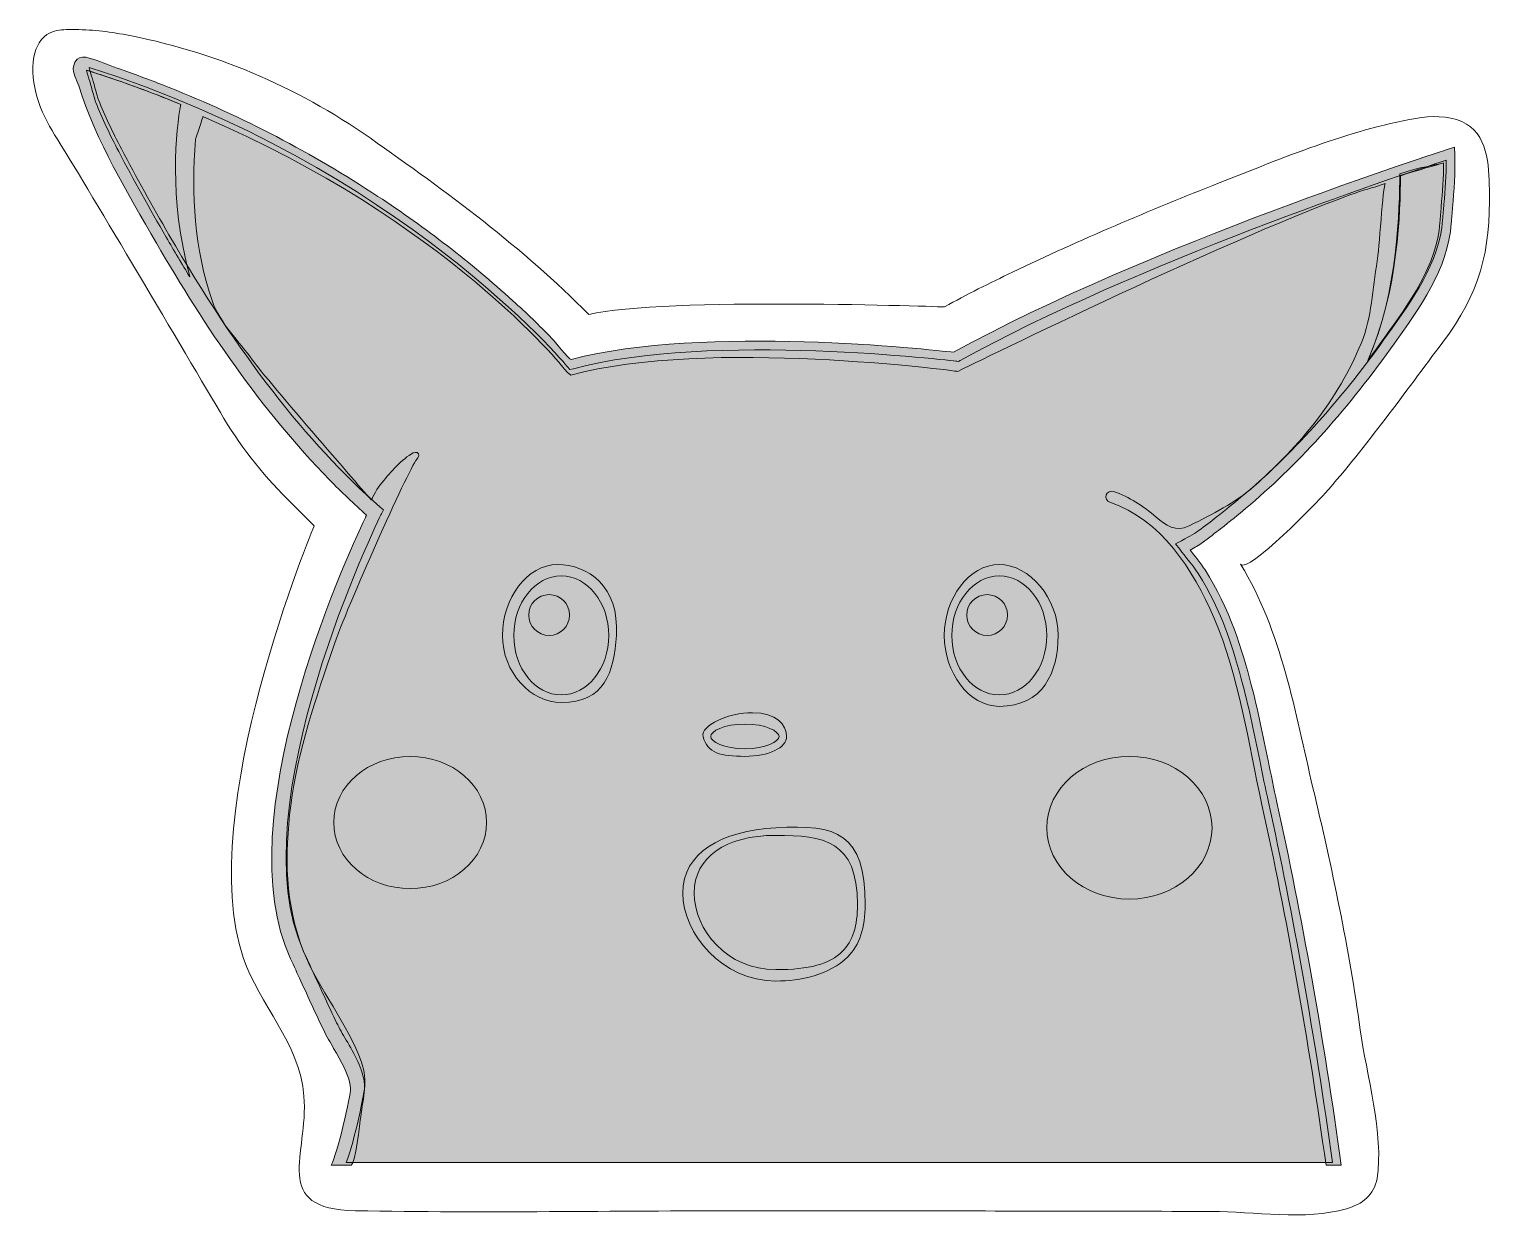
# Model space of a CAD drawing. Header units: inches. Extents: x 30 to 719, y -657 to -96.
import ezdxf

# ---------------------------------------------------------------- set-up
doc = ezdxf.new("R2010")
doc.units = ezdxf.units.IN
doc.header["$MEASUREMENT"] = 0
doc.layers.add('Layer 1', color=7, linetype='Continuous')

# ---------------------------------------------------------------- blocks, each defined once
blk = doc.blocks.new('block 3')
at = {"layer": 'Layer 1', "lineweight": 0}
for points, knots in [([(701.62, -154.86), (701.62, -154.86), (701.47, -151.35), (701.47, -151.35), (701.47, -151.35), (698.13, -152.41), (698.13, -152.41), (696.72, -152.86), (556.9, -197.54), (465.59, -247.89), (454.87, -246.64), (348.65, -234.85), (285.54, -251.21), (284.67, -251.44), (277.23, -242.17), (276.43, -241.34), (270.51, -235.23), (264.38, -229.34), (258.09, -223.62), (238.26, -205.58), (216.91, -189.2), (194.53, -174.46), (163.61, -154.1), (130.62, -136.87), (96.22, -123.17), (89.18, -120.37), (82.09, -117.71), (74.94, -115.2), (70.55, -113.67), (66.28, -111.8), (61.86, -110.35), (57.58, -108.94), (52.56, -106.86), (51.18, -113.28), (50.52, -116.35), (52.74, -119.46), (53.64, -122.33), (61.86, -148.5), (76.52, -172.82), (90.19, -196.43), (113.26, -236.24), (139.5, -275.03), (171.76, -307.98), (177.36, -313.7), (183.14, -319.24), (189.11, -324.57), (188.93, -324.99), (188.81, -325.26), (188.78, -325.35), (188.73, -325.46), (188.71, -325.58), (188.68, -325.7), (178.7, -346.55), (123.23, -468.13), (153.39, -533.48), (155.01, -536.97), (156.61, -540.48), (158.21, -543.98), (161.69, -551.6), (165.29, -559.48), (168.98, -567.17), (170.34, -570.01), (172.03, -572.89), (173.67, -575.68), (177.26, -581.81), (180.97, -588.14), (181.64, -594.48), (181.76, -597.64), (175.37, -625.46), (172.56, -630.72), (172.56, -630.72), (181.89, -630.72), (181.89, -630.72), (183.76, -630.72), (186.04, -610.4), (186.4, -607.86), (187.69, -598.62), (189.82, -591.02), (186.78, -582.25), (180.68, -564.59), (166.27, -547.34), (159.48, -530), (150.71, -507.65), (150.52, -484.77), (153.47, -461.28), (156.7, -435.63), (165.39, -410.48), (173.73, -386.06), (179.75, -368.42), (208.26, -304.17), (212.94, -298.11), (213.48, -297.41), (214.05, -296.49), (213.65, -295.7), (213.08, -294.56), (211.36, -295.02), (210.28, -295.71), (204.42, -299.43), (199.95, -304.93), (195.59, -310.33), (193.47, -312.94), (191.4, -317.45), (191.4, -317.45), (191.4, -317.45), (142.02, -260.72), (135.49, -251.62), (129.28, -242.95), (120.12, -234.11), (116.59, -223.92), (107.82, -198.56), (106.69, -173.99), (108.6, -147.74), (108.68, -146.66), (112.34, -137), (112.07, -136.88), (226.46, -185.79), (281.84, -255.09), (282.52, -255.93), (282.52, -255.93), (283.63, -257.28), (283.63, -257.28), (283.63, -257.28), (285.3, -258.61), (285.3, -258.61), (350.2, -241.07), (466.44, -256.75), (467.59, -256.9), (467.59, -256.9), (589.38, -196.78), (652.29, -173.75), (659, -171.29), (662.16, -170.76), (668.92, -168.43), (667.87, -168.79), (665.85, -201.03), (665.15, -204.88), (662.75, -218.14), (662.7, -231.2), (657.57, -243.68), (652.09, -257), (644.86, -269.05), (636.34, -280.13), (627.82, -291.2), (618.01, -301.31), (607.34, -310.79), (597.81, -319.24), (587.92, -323.78), (576.54, -329.66), (570.23, -332.92), (565.52, -329.2), (561.06, -325.48), (555.04, -320.46), (548.36, -315.88), (540.87, -313.38), (539.47, -312.91), (537.95, -313.67), (537.48, -315.07), (537.01, -316.48), (537.77, -318), (539.18, -318.47), (563.23, -326.48), (578.59, -350.44), (588.16, -372.79), (600.23, -400.94), (604.3, -431.34), (610.85, -461.03), (622.52, -513.9), (632.66, -570.97), (641.01, -630.72), (641.01, -630.72), (648.21, -630.72), (648.21, -630.72), (639.82, -570.56), (629.62, -513.1), (617.88, -459.88), (616.43, -453.32), (615.07, -446.63), (613.75, -440.15), (611.36, -428.4), (608.88, -416.25), (605.81, -404.41), (601.7, -388.55), (595.51, -368.08), (584.02, -350.39), (582.26, -347.69), (579.11, -343.62), (577.03, -341.01), (578.94, -339.95), (581.34, -338.56), (582.72, -337.55), (585.89, -335.25), (588.96, -332.86), (591.27, -331.04), (595.97, -327.35), (599.74, -324.31), (603.15, -321.45), (627.21, -301.26), (649.54, -276.65), (671.39, -246.21), (671.39, -246.21), (673.11, -243.82), (673.11, -243.82), (684.99, -227.32), (698.46, -208.61), (700.01, -187.13), (700.19, -184.68), (700.39, -182.24), (700.6, -179.79), (701.27, -171.68), (701.98, -163.29), (701.62, -154.86)], [0, 0, 0, 0, 1, 1, 1, 2, 2, 2, 3, 3, 3, 4, 4, 4, 5, 5, 5, 6, 6, 6, 7, 7, 7, 8, 8, 8, 9, 9, 9, 10, 10, 10, 11, 11, 11, 12, 12, 12, 13, 13, 13, 14, 14, 14, 15, 15, 15, 16, 16, 16, 17, 17, 17, 18, 18, 18, 19, 19, 19, 20, 20, 20, 21, 21, 21, 22, 22, 22, 23, 23, 23, 24, 24, 24, 25, 25, 25, 26, 26, 26, 27, 27, 27, 28, 28, 28, 29, 29, 29, 30, 30, 30, 31, 31, 31, 32, 32, 32, 33, 33, 33, 34, 34, 34, 35, 35, 35, 36, 36, 36, 37, 37, 37, 38, 38, 38, 39, 39, 39, 40, 40, 40, 41, 41, 41, 42, 42, 42, 43, 43, 43, 44, 44, 44, 45, 45, 45, 46, 46, 46, 47, 47, 47, 48, 48, 48, 49, 49, 49, 50, 50, 50, 51, 51, 51, 52, 52, 52, 53, 53, 53, 54, 54, 54, 55, 55, 55, 56, 56, 56, 57, 57, 57, 58, 58, 58, 59, 59, 59, 60, 60, 60, 61, 61, 61, 62, 62, 62, 63, 63, 63, 64, 64, 64, 65, 65, 65, 66, 66, 66, 67, 67, 67, 68, 68, 68, 69, 69, 69, 70, 70, 70, 70]), ([(94.84, -193.74), (87, -180.22), (79.46, -166.61), (72.43, -153.29), (68.18, -145.26), (64.66, -137.72), (61.66, -130.24), (61.42, -129.64), (60.69, -127.04), (59.99, -124.53), (58.83, -120.34), (57.94, -117.25), (57.23, -114.96), (72.81, -119.88), (87.61, -125.34), (101.63, -131.16), (99.59, -142.76), (95.73, -174.67), (105.92, -212.32), (102.24, -206.31), (98.55, -200.14), (94.84, -193.74)], [0, 0, 0, 0, 1, 1, 1, 2, 2, 2, 3, 3, 3, 4, 4, 4, 5, 5, 5, 6, 6, 6, 7, 7, 7, 7]), ([(695.25, -179.34), (695.04, -181.81), (694.84, -184.27), (694.66, -186.74), (693.21, -206.71), (680.22, -224.76), (668.76, -240.68), (668.76, -240.68), (667.03, -243.08), (667.03, -243.08), (664.92, -246.03), (662.79, -248.91), (660.66, -251.75), (675.36, -218.81), (675.85, -180.57), (676.11, -164.79), (684.57, -161.91), (692.73, -159.81), (696.35, -158.63), (696.4, -165.57), (695.82, -172.56), (695.25, -179.34)], [0, 0, 0, 0, 1, 1, 1, 2, 2, 2, 3, 3, 3, 4, 4, 4, 5, 5, 5, 6, 6, 6, 7, 7, 7, 7])]:
    blk.add_open_spline(points, degree=3, knots=knots, dxfattribs=at)
blk = doc.blocks.new('block 4')
at = {"layer": 'Layer 1', "lineweight": 0}
for points in [[(279.09, -347.85), (264.79, -347.85), (253.15, -363.81), (253.15, -381.23), (253.15, -398.66), (266.57, -412.83), (280.87, -412.83), (301.26, -412.83), (305.72, -398.62), (306.81, -381.23), (308.26, -358.01), (293.38, -347.85), (279.09, -347.85)], [(258.52, -381.23), (258.52, -365.78), (268.55, -353.22), (280.87, -353.22), (293.2, -353.22), (303.23, -365.78), (303.23, -381.23), (303.23, -396.69), (293.2, -409.26), (280.87, -409.26), (268.55, -409.26), (258.52, -396.69), (258.52, -381.23)]]:
    blk.add_open_spline(points, degree=3, knots=[0, 0, 0, 0, 1, 1, 1, 2, 2, 2, 3, 3, 3, 4, 4, 4, 4], dxfattribs=at)
blk = doc.blocks.new('block 5')
at = {"layer": 'Layer 1', "lineweight": 0}
for points in [[(487.15, -347.85), (472.85, -347.85), (461.22, -363.81), (461.22, -381.23), (461.22, -398.66), (472.85, -414.62), (487.15, -414.62), (507.68, -414.62), (514.87, -398.66), (514.87, -381.23), (514.87, -363.81), (501.45, -347.85), (487.15, -347.85)], [(464.79, -381.23), (464.79, -365.78), (474.82, -353.22), (487.15, -353.22), (499.48, -353.22), (509.51, -365.78), (509.51, -381.23), (509.51, -396.69), (499.48, -409.26), (487.15, -409.26), (474.82, -409.26), (464.79, -396.69), (464.79, -381.23)]]:
    blk.add_open_spline(points, degree=3, knots=[0, 0, 0, 0, 1, 1, 1, 2, 2, 2, 3, 3, 3, 4, 4, 4, 4], dxfattribs=at)
blk = doc.blocks.new('block 6')
at = {"layer": 'Layer 1', "lineweight": 0}
for points in [[(370.9, -417.6), (359.68, -417.6), (346.4, -423.58), (347.65, -428.78), (349.55, -436.71), (356.1, -438.17), (367.32, -438.17), (378.53, -438.17), (386.99, -434.13), (386.99, -428.78), (386.99, -423.43), (382.11, -417.6), (370.9, -417.6)], [(367.32, -434.59), (357.49, -434.59), (351.22, -431.15), (351.22, -428.78), (351.22, -426.41), (357.49, -422.97), (367.32, -422.97), (377.15, -422.97), (383.42, -426.41), (383.42, -428.78), (383.42, -431.15), (377.15, -434.59), (367.32, -434.59)]]:
    blk.add_open_spline(points, degree=3, knots=[0, 0, 0, 0, 1, 1, 1, 2, 2, 2, 3, 3, 3, 4, 4, 4, 4], dxfattribs=at)
blk = doc.blocks.new('block 7')
at = {"layer": 'Layer 1', "lineweight": 0}
for points in [[(381.92, -471.78), (356.05, -473.36), (338.11, -483.56), (338.11, -502.52), (338.11, -521.68), (356.78, -543.99), (381.92, -543.99), (393.22, -543.99), (407.27, -541.11), (415.75, -532.59), (421.32, -527), (424, -518.91), (423.96, -507.88), (423.81, -474.5), (410.88, -470.02), (381.92, -471.78)], [(343.47, -502.52), (343.47, -485.77), (358.21, -475.36), (381.92, -475.36), (404.36, -475.36), (420.25, -477.69), (420.38, -507.89), (420.42, -517.93), (418.08, -525.18), (413.21, -530.07), (407.32, -535.99), (397.67, -538.62), (381.92, -538.62), (358.92, -538.62), (343.47, -519.95), (343.47, -502.52)]]:
    blk.add_open_spline(points, degree=3, knots=[0, 0, 0, 0, 1, 1, 1, 2, 2, 2, 3, 3, 3, 4, 4, 4, 5, 5, 5, 5], dxfattribs=at)
blk = doc.blocks.new('block 2')
at = {"layer": 'Layer 1', "true_color": 0x5b120d}
h = blk.add_hatch(color=28, dxfattribs=at)
h.dxf.hatch_style = 2
edge = h.paths.add_edge_path()
edge.add_spline(control_points=[(701.62, -154.86), (701.62, -154.86), (701.47, -151.35), (701.47, -151.35), (701.47, -151.35), (698.13, -152.41), (698.13, -152.41), (696.72, -152.86), (556.9, -197.54), (465.59, -247.89), (454.87, -246.64), (348.65, -234.85), (285.54, -251.21), (284.67, -251.44), (277.23, -242.17), (276.43, -241.34), (270.51, -235.23), (264.38, -229.34), (258.09, -223.62), (238.26, -205.58), (216.91, -189.2), (194.53, -174.46), (163.61, -154.1), (130.62, -136.87), (96.22, -123.17), (89.18, -120.37), (82.09, -117.71), (74.94, -115.2), (70.55, -113.67), (66.28, -111.8), (61.86, -110.35), (57.58, -108.94), (52.56, -106.86), (51.18, -113.28), (50.52, -116.35), (52.74, -119.46), (53.64, -122.33), (61.86, -148.5), (76.52, -172.82), (90.19, -196.43), (113.26, -236.24), (139.5, -275.03), (171.76, -307.98), (177.36, -313.7), (183.14, -319.24), (189.11, -324.57), (188.93, -324.99), (188.81, -325.26), (188.78, -325.35), (188.73, -325.46), (188.71, -325.58), (188.68, -325.7), (178.7, -346.55), (123.23, -468.13), (153.39, -533.48), (155.01, -536.97), (156.61, -540.48), (158.21, -543.98), (161.69, -551.6), (165.29, -559.48), (168.98, -567.17), (170.34, -570.01), (172.03, -572.89), (173.67, -575.68), (177.26, -581.81), (180.97, -588.14), (181.64, -594.48), (181.76, -597.64), (175.37, -625.46), (172.56, -630.72), (172.56, -630.72), (181.89, -630.72), (181.89, -630.72), (183.76, -630.72), (186.04, -610.4), (186.4, -607.86), (187.69, -598.62), (189.82, -591.02), (186.78, -582.25), (180.68, -564.59), (166.27, -547.34), (159.48, -530), (150.71, -507.65), (150.52, -484.77), (153.47, -461.28), (156.7, -435.63), (165.39, -410.48), (173.73, -386.06), (179.75, -368.42), (208.26, -304.17), (212.94, -298.11), (213.48, -297.41), (214.05, -296.49), (213.65, -295.7), (213.08, -294.56), (211.36, -295.02), (210.28, -295.71), (204.42, -299.43), (199.95, -304.93), (195.59, -310.33), (193.47, -312.94), (191.4, -317.45), (191.4, -317.45), (191.4, -317.45), (142.02, -260.72), (135.49, -251.62), (129.28, -242.95), (120.12, -234.11), (116.59, -223.92), (107.82, -198.56), (106.69, -173.99), (108.6, -147.74), (108.68, -146.66), (112.34, -137), (112.07, -136.88), (226.46, -185.79), (281.84, -255.09), (282.52, -255.93), (282.52, -255.93), (283.63, -257.28), (283.63, -257.28), (283.63, -257.28), (285.3, -258.61), (285.3, -258.61), (350.2, -241.07), (466.44, -256.75), (467.59, -256.9), (467.59, -256.9), (589.38, -196.78), (652.29, -173.75), (659, -171.29), (662.16, -170.76), (668.92, -168.43), (667.87, -168.79), (665.85, -201.03), (665.15, -204.88), (662.75, -218.14), (662.7, -231.2), (657.57, -243.68), (652.09, -257), (644.86, -269.05), (636.34, -280.13), (627.82, -291.2), (618.01, -301.31), (607.34, -310.79), (597.81, -319.24), (587.92, -323.78), (576.54, -329.66), (570.23, -332.92), (565.52, -329.2), (561.06, -325.48), (555.04, -320.46), (548.36, -315.88), (540.87, -313.38), (539.47, -312.91), (537.95, -313.67), (537.48, -315.07), (537.01, -316.48), (537.77, -318), (539.18, -318.47), (563.23, -326.48), (578.59, -350.44), (588.16, -372.79), (600.23, -400.94), (604.3, -431.34), (610.85, -461.03), (622.52, -513.9), (632.66, -570.97), (641.01, -630.72), (641.01, -630.72), (648.21, -630.72), (648.21, -630.72), (639.82, -570.56), (629.62, -513.1), (617.88, -459.88), (616.43, -453.32), (615.07, -446.63), (613.75, -440.15), (611.36, -428.4), (608.88, -416.25), (605.81, -404.41), (601.7, -388.55), (595.51, -368.08), (584.02, -350.39), (582.26, -347.69), (579.11, -343.62), (577.03, -341.01), (578.94, -339.95), (581.34, -338.56), (582.72, -337.55), (585.89, -335.25), (588.96, -332.86), (591.27, -331.04), (595.97, -327.35), (599.74, -324.31), (603.15, -321.45), (627.21, -301.26), (649.54, -276.65), (671.39, -246.21), (671.39, -246.21), (673.11, -243.82), (673.11, -243.82), (684.99, -227.32), (698.46, -208.61), (700.01, -187.13), (700.19, -184.68), (700.39, -182.24), (700.6, -179.79), (701.27, -171.68), (701.98, -163.29), (701.62, -154.86)], knot_values=[0, 0, 0, 0, 1, 1, 1, 2, 2, 2, 3, 3, 3, 4, 4, 4, 5, 5, 5, 6, 6, 6, 7, 7, 7, 8, 8, 8, 9, 9, 9, 10, 10, 10, 11, 11, 11, 12, 12, 12, 13, 13, 13, 14, 14, 14, 15, 15, 15, 16, 16, 16, 17, 17, 17, 18, 18, 18, 19, 19, 19, 20, 20, 20, 21, 21, 21, 22, 22, 22, 23, 23, 23, 24, 24, 24, 25, 25, 25, 26, 26, 26, 27, 27, 27, 28, 28, 28, 29, 29, 29, 30, 30, 30, 31, 31, 31, 32, 32, 32, 33, 33, 33, 34, 34, 34, 35, 35, 35, 36, 36, 36, 37, 37, 37, 38, 38, 38, 39, 39, 39, 40, 40, 40, 41, 41, 41, 42, 42, 42, 43, 43, 43, 44, 44, 44, 45, 45, 45, 46, 46, 46, 47, 47, 47, 48, 48, 48, 49, 49, 49, 50, 50, 50, 51, 51, 51, 52, 52, 52, 53, 53, 53, 54, 54, 54, 55, 55, 55, 56, 56, 56, 57, 57, 57, 58, 58, 58, 59, 59, 59, 60, 60, 60, 61, 61, 61, 62, 62, 62, 63, 63, 63, 64, 64, 64, 65, 65, 65, 66, 66, 66, 67, 67, 67, 68, 68, 68, 69, 69, 69, 70, 70, 70, 70], degree=3, periodic=1)
edge = h.paths.add_edge_path()
edge.add_spline(control_points=[(94.84, -193.74), (87, -180.22), (79.46, -166.61), (72.43, -153.29), (68.18, -145.26), (64.66, -137.72), (61.66, -130.24), (61.42, -129.64), (60.69, -127.04), (59.99, -124.53), (58.83, -120.34), (57.94, -117.25), (57.23, -114.96), (72.81, -119.88), (87.61, -125.34), (101.63, -131.16), (99.59, -142.76), (95.73, -174.67), (105.92, -212.32), (102.24, -206.31), (98.55, -200.14), (94.84, -193.74)], knot_values=[0, 0, 0, 0, 1, 1, 1, 2, 2, 2, 3, 3, 3, 4, 4, 4, 5, 5, 5, 6, 6, 6, 7, 7, 7, 7], degree=3, periodic=1)
edge = h.paths.add_edge_path()
edge.add_spline(control_points=[(695.25, -179.34), (695.04, -181.81), (694.84, -184.27), (694.66, -186.74), (693.21, -206.71), (680.22, -224.76), (668.76, -240.68), (668.76, -240.68), (667.03, -243.08), (667.03, -243.08), (664.92, -246.03), (662.79, -248.91), (660.66, -251.75), (675.36, -218.81), (675.85, -180.57), (676.11, -164.79), (684.57, -161.91), (692.73, -159.81), (696.35, -158.63), (696.4, -165.57), (695.82, -172.56), (695.25, -179.34)], knot_values=[0, 0, 0, 0, 1, 1, 1, 2, 2, 2, 3, 3, 3, 4, 4, 4, 5, 5, 5, 6, 6, 6, 7, 7, 7, 7], degree=3, periodic=1)
edge = h.paths.add_edge_path()
edge.add_spline(control_points=[(279.09, -347.85), (264.79, -347.85), (253.15, -363.81), (253.15, -381.23), (253.15, -398.66), (266.57, -412.83), (280.87, -412.83), (301.26, -412.83), (305.72, -398.62), (306.81, -381.23), (308.26, -358.01), (293.38, -347.85), (279.09, -347.85)], knot_values=[0, 0, 0, 0, 1, 1, 1, 2, 2, 2, 3, 3, 3, 4, 4, 4, 4], degree=3, periodic=1)
edge = h.paths.add_edge_path()
edge.add_spline(control_points=[(258.52, -381.23), (258.52, -365.78), (268.55, -353.22), (280.87, -353.22), (293.2, -353.22), (303.23, -365.78), (303.23, -381.23), (303.23, -396.69), (293.2, -409.26), (280.87, -409.26), (268.55, -409.26), (258.52, -396.69), (258.52, -381.23)], knot_values=[0, 0, 0, 0, 1, 1, 1, 2, 2, 2, 3, 3, 3, 4, 4, 4, 4], degree=3, periodic=1)
edge = h.paths.add_edge_path()
edge.add_spline(control_points=[(487.15, -347.85), (472.85, -347.85), (461.22, -363.81), (461.22, -381.23), (461.22, -398.66), (472.85, -414.62), (487.15, -414.62), (507.68, -414.62), (514.87, -398.66), (514.87, -381.23), (514.87, -363.81), (501.45, -347.85), (487.15, -347.85)], knot_values=[0, 0, 0, 0, 1, 1, 1, 2, 2, 2, 3, 3, 3, 4, 4, 4, 4], degree=3, periodic=1)
edge = h.paths.add_edge_path()
edge.add_spline(control_points=[(464.79, -381.23), (464.79, -365.78), (474.82, -353.22), (487.15, -353.22), (499.48, -353.22), (509.51, -365.78), (509.51, -381.23), (509.51, -396.69), (499.48, -409.26), (487.15, -409.26), (474.82, -409.26), (464.79, -396.69), (464.79, -381.23)], knot_values=[0, 0, 0, 0, 1, 1, 1, 2, 2, 2, 3, 3, 3, 4, 4, 4, 4], degree=3, periodic=1)
edge = h.paths.add_edge_path()
edge.add_spline(control_points=[(370.9, -417.6), (359.68, -417.6), (346.4, -423.58), (347.65, -428.78), (349.55, -436.71), (356.1, -438.17), (367.32, -438.17), (378.53, -438.17), (386.99, -434.13), (386.99, -428.78), (386.99, -423.43), (382.11, -417.6), (370.9, -417.6)], knot_values=[0, 0, 0, 0, 1, 1, 1, 2, 2, 2, 3, 3, 3, 4, 4, 4, 4], degree=3, periodic=1)
edge = h.paths.add_edge_path()
edge.add_spline(control_points=[(367.32, -434.59), (357.49, -434.59), (351.22, -431.15), (351.22, -428.78), (351.22, -426.41), (357.49, -422.97), (367.32, -422.97), (377.15, -422.97), (383.42, -426.41), (383.42, -428.78), (383.42, -431.15), (377.15, -434.59), (367.32, -434.59)], knot_values=[0, 0, 0, 0, 1, 1, 1, 2, 2, 2, 3, 3, 3, 4, 4, 4, 4], degree=3, periodic=1)
edge = h.paths.add_edge_path()
edge.add_spline(control_points=[(381.92, -471.78), (356.05, -473.36), (338.11, -483.56), (338.11, -502.52), (338.11, -521.68), (356.78, -543.99), (381.92, -543.99), (393.22, -543.99), (407.27, -541.11), (415.75, -532.59), (421.32, -527), (424, -518.91), (423.96, -507.88), (423.81, -474.5), (410.88, -470.02), (381.92, -471.78)], knot_values=[0, 0, 0, 0, 1, 1, 1, 2, 2, 2, 3, 3, 3, 4, 4, 4, 5, 5, 5, 5], degree=3, periodic=1)
edge = h.paths.add_edge_path()
edge.add_spline(control_points=[(343.47, -502.52), (343.47, -485.77), (358.21, -475.36), (381.92, -475.36), (404.36, -475.36), (420.25, -477.69), (420.38, -507.89), (420.42, -517.93), (418.08, -525.18), (413.21, -530.07), (407.32, -535.99), (397.67, -538.62), (381.92, -538.62), (358.92, -538.62), (343.47, -519.95), (343.47, -502.52)], knot_values=[0, 0, 0, 0, 1, 1, 1, 2, 2, 2, 3, 3, 3, 4, 4, 4, 5, 5, 5, 5], degree=3, periodic=1)
at = {"layer": 'Layer 1', "true_color": 0x7e2a18}
h = blk.add_hatch(color=26, dxfattribs=at)
h.dxf.hatch_style = 2
edge = h.paths.add_edge_path()
edge.add_spline(control_points=[(696.35, -158.63), (696.4, -165.57), (695.82, -172.56), (695.25, -179.34), (695.04, -181.81), (694.84, -184.27), (694.66, -186.74), (693.21, -206.71), (680.22, -224.76), (668.76, -240.68), (668.76, -240.68), (667.03, -243.08), (667.03, -243.08), (665.94, -244.61), (664.84, -246.11), (663.73, -247.61), (662.71, -249), (661.69, -250.38), (660.66, -251.75), (675.17, -219.22), (675.54, -179.91), (675.81, -163.78), (685.17, -160.58), (692.48, -159.89), (696.35, -158.63)], knot_values=[0, 0, 0, 0, 1, 1, 1, 2, 2, 2, 3, 3, 3, 4, 4, 4, 5, 5, 5, 6, 6, 6, 7, 7, 7, 8, 8, 8, 8], degree=3, periodic=1)
edge = h.paths.add_edge_path()
edge.add_spline(control_points=[(101.63, -131.16), (101.63, -131.16), (101.63, -131.16), (101.63, -131.16), (94.85, -128.35), (87.88, -125.62), (80.75, -123), (80.3, -122.84), (79.85, -122.67), (79.4, -122.51), (76.09, -121.3), (72.75, -120.12), (69.36, -118.96), (68.84, -118.78), (68.31, -118.6), (67.78, -118.43), (64.3, -117.25), (60.79, -116.09), (57.23, -114.96), (57.94, -117.25), (58.83, -120.34), (59.99, -124.53), (60.69, -127.04), (61.42, -129.64), (61.66, -130.24), (64.66, -137.72), (68.18, -145.26), (72.43, -153.29), (79.46, -166.61), (87, -180.22), (94.84, -193.74), (96.7, -196.95), (98.56, -200.1), (100.42, -203.22), (102.25, -206.3), (104.09, -209.33), (105.92, -212.32), (95.73, -174.67), (99.59, -142.76), (101.63, -131.16)], knot_values=[0, 0, 0, 0, 1, 1, 1, 2, 2, 2, 3, 3, 3, 4, 4, 4, 5, 5, 5, 6, 6, 6, 7, 7, 7, 8, 8, 8, 9, 9, 9, 10, 10, 10, 11, 11, 11, 12, 12, 12, 13, 13, 13, 13], degree=3, periodic=1)
at = {"layer": 'Layer 1', "true_color": 0xebbb3c}
h = blk.add_hatch(color=43, dxfattribs=at)
h.dxf.hatch_style = 2
edge = h.paths.add_edge_path()
edge.add_spline(control_points=[(644.07, -629.5), (644.07, -629.5), (179.58, -629.5), (179.58, -629.5), (183.49, -619.31), (188.54, -595.61), (188.25, -592.75), (187.46, -585.21), (183.44, -578.37), (179.57, -571.75), (177.91, -568.93), (176.35, -566.27), (175.08, -563.63), (171.41, -555.99), (167.82, -548.13), (164.36, -540.54), (162.75, -537.02), (161.15, -533.51), (159.53, -530.01), (128.25, -462.22), (195.48, -325.34), (196.16, -323.96), (196.16, -323.96), (197.08, -322.12), (197.08, -322.12), (197.08, -322.12), (195.53, -320.76), (195.53, -320.76), (160.46, -289.81), (128.87, -249.06), (96.1, -192.52), (88.27, -179), (80.73, -165.39), (73.69, -152.08), (69.45, -144.04), (65.92, -136.5), (62.93, -129.03), (62.68, -128.43), (61.96, -125.82), (61.26, -123.31), (60.09, -119.12), (59.21, -116.03), (58.49, -113.75), (204.8, -159.9), (283.01, -253.76), (283.79, -254.72), (283.79, -254.72), (284.89, -256.06), (284.89, -256.06), (284.89, -256.06), (286.57, -255.61), (286.57, -255.61), (351.47, -238.06), (465.92, -251.96), (467.07, -252.1), (467.07, -252.1), (467.94, -252.21), (467.94, -252.21), (467.94, -252.21), (468.7, -251.79), (468.7, -251.79), (551.6, -205.91), (675.57, -164.6), (697.61, -157.41), (697.67, -164.35), (697.08, -171.34), (696.52, -178.13), (696.31, -180.59), (696.1, -183.06), (695.93, -185.52), (694.48, -205.5), (681.49, -223.54), (670.02, -239.46), (670.02, -239.46), (668.3, -241.86), (668.3, -241.86), (646.71, -271.93), (624.68, -296.22), (600.96, -316.12), (597.6, -318.94), (593.87, -321.95), (589.23, -325.6), (586.94, -327.4), (583.93, -329.75), (580.83, -332), (579.03, -333.31), (574.53, -335.77), (572.94, -336.6), (572.94, -336.6), (570.05, -338.13), (570.05, -338.13), (570.05, -338.13), (572.12, -340.67), (572.12, -340.67), (572.18, -340.74), (578.23, -348.16), (580.79, -352.1), (591.85, -369.14), (597.87, -389.07), (601.88, -404.54), (604.92, -416.25), (607.38, -428.32), (609.76, -440.01), (611.08, -446.5), (612.45, -453.22), (613.91, -459.81), (625.57, -512.68), (635.71, -569.75), (644.07, -629.5)], knot_values=[0, 0, 0, 0, 1, 1, 1, 2, 2, 2, 3, 3, 3, 4, 4, 4, 5, 5, 5, 6, 6, 6, 7, 7, 7, 8, 8, 8, 9, 9, 9, 10, 10, 10, 11, 11, 11, 12, 12, 12, 13, 13, 13, 14, 14, 14, 15, 15, 15, 16, 16, 16, 17, 17, 17, 18, 18, 18, 19, 19, 19, 20, 20, 20, 21, 21, 21, 22, 22, 22, 23, 23, 23, 24, 24, 24, 25, 25, 25, 26, 26, 26, 27, 27, 27, 28, 28, 28, 29, 29, 29, 30, 30, 30, 31, 31, 31, 32, 32, 32, 33, 33, 33, 34, 34, 34, 35, 35, 35, 36, 36, 36, 36], degree=3, periodic=1)
at = {"layer": 'Layer 1', "true_color": 0x7d2a18}
h = blk.add_hatch(color=26, dxfattribs=at)
h.dxf.hatch_style = 2
edge = h.paths.add_edge_path()
edge.add_spline(control_points=[(303.23, -381.23), (303.23, -396.69), (293.2, -409.26), (280.87, -409.26), (268.55, -409.26), (258.52, -396.69), (258.52, -381.23), (258.52, -365.78), (268.55, -353.22), (280.87, -353.22), (293.2, -353.22), (303.23, -365.78), (303.23, -381.23)], knot_values=[0, 0, 0, 0, 1, 1, 1, 2, 2, 2, 3, 3, 3, 4, 4, 4, 4], degree=3, periodic=1)
edge = h.paths.add_edge_path()
edge.add_spline(control_points=[(487.15, -353.22), (474.82, -353.22), (464.79, -365.78), (464.79, -381.23), (464.79, -396.69), (474.82, -409.26), (487.15, -409.26), (499.48, -409.26), (509.51, -396.69), (509.51, -381.23), (509.51, -365.78), (499.48, -353.22), (487.15, -353.22)], knot_values=[0, 0, 0, 0, 1, 1, 1, 2, 2, 2, 3, 3, 3, 4, 4, 4, 4], degree=3, periodic=1)
edge = h.paths.add_edge_path()
edge.add_spline(control_points=[(367.32, -422.97), (357.49, -422.97), (351.22, -426.41), (351.22, -428.78), (351.22, -431.15), (357.49, -434.59), (367.32, -434.59), (377.15, -434.59), (383.42, -431.15), (383.42, -428.78), (383.42, -426.41), (377.15, -422.97), (367.32, -422.97)], knot_values=[0, 0, 0, 0, 1, 1, 1, 2, 2, 2, 3, 3, 3, 4, 4, 4, 4], degree=3, periodic=1)
at = {"layer": 'Layer 1', "true_color": 0xcd5727}
h = blk.add_hatch(color=32, dxfattribs=at)
h.dxf.hatch_style = 2
edge = h.paths.add_edge_path()
edge.add_spline(control_points=[(587.31, -471.78), (587.31, -490.34), (569.89, -505.39), (548.41, -505.39), (526.92, -505.39), (509.51, -490.34), (509.51, -471.78), (509.51, -453.22), (526.92, -438.17), (548.41, -438.17), (569.89, -438.17), (587.31, -453.22), (587.31, -471.78)], knot_values=[0, 0, 0, 0, 1, 1, 1, 2, 2, 2, 3, 3, 3, 4, 4, 4, 4], degree=3, periodic=1)
edge = h.paths.add_edge_path()
edge.add_spline(control_points=[(209.71, -438.17), (189.83, -438.17), (173.71, -452.12), (173.71, -469.32), (173.71, -486.52), (189.83, -500.47), (209.71, -500.47), (229.59, -500.47), (245.7, -486.52), (245.7, -469.32), (245.7, -452.12), (229.59, -438.17), (209.71, -438.17)], knot_values=[0, 0, 0, 0, 1, 1, 1, 2, 2, 2, 3, 3, 3, 4, 4, 4, 4], degree=3, periodic=1)
at = {"layer": 'Layer 1', "true_color": 0xef7f5f}
h = blk.add_hatch(color=23, dxfattribs=at)
h.dxf.hatch_style = 2
edge = h.paths.add_edge_path()
edge.add_spline(control_points=[(420.38, -507.89), (420.42, -517.93), (418.08, -525.18), (413.21, -530.07), (407.32, -535.99), (397.67, -538.62), (381.93, -538.62), (358.92, -538.62), (343.47, -519.95), (343.47, -502.52), (343.47, -485.77), (358.21, -475.36), (381.93, -475.36), (404.36, -475.36), (420.25, -477.69), (420.38, -507.89)], knot_values=[0, 0, 0, 0, 1, 1, 1, 2, 2, 2, 3, 3, 3, 4, 4, 4, 5, 5, 5, 5], degree=3, periodic=1)
at = {"layer": 'Layer 1', "lineweight": 0}
for points, knots in [([(587.01, -652.48), (562.18, -652.42), (537.35, -652.36), (512.53, -652.32), (463.87, -652.23), (415.21, -652.18), (366.55, -652.18), (305.71, -652.18), (244.84, -653.25), (184, -652.17), (143.58, -651.44), (161.94, -625.68), (159.7, -598.16), (157.65, -572.86), (138.61, -555.14), (131.08, -532.94), (107.84, -464.38), (164.47, -329.65), (164.47, -329.65), (164.47, -329.65), (151.88, -317.06), (151.88, -317.06), (139.68, -304.86), (129.09, -291.18), (120.33, -276.31), (98.95, -240), (57.46, -169.76), (42.26, -145.43), (35.63, -134.83), (30.31, -121.55), (32.5, -108.77), (33.31, -104.08), (35.9, -99.43), (40.2, -97.39), (42.85, -96.12), (45.87, -95.95), (48.81, -95.9), (57.62, -95.74), (65.72, -96.53), (74.49, -98.14), (116.17, -105.8), (156.15, -122.57), (190.8, -146.96), (227.05, -172.48), (262.51, -198.37), (293.84, -230.09), (329.01, -221.74), (461.36, -226.51), (461.36, -226.51), (471.83, -220.65), (482.58, -215.3), (493.39, -210.12), (525.26, -194.86), (557.86, -181.06), (590.73, -168.13), (620.59, -156.38), (651.53, -143.25), (683.25, -137.77), (690.5, -136.52), (698.22, -136.32), (704.96, -139.26), (717.35, -144.68), (717.69, -159.7), (717.95, -171.29), (718.59, -200.56), (713.43, -219.93), (695.96, -243.16), (677.87, -267.22), (660.38, -291.78), (640.47, -314.4), (637.84, -317.39), (603.86, -352.71), (600.78, -347.72), (620.11, -379.1), (626.46, -417.59), (634.84, -452.94), (643.78, -490.62), (651.85, -528.54), (657.12, -566.92), (659.96, -587.58), (668.46, -616.26), (665.02, -636.94), (663.71, -644.77), (658.1, -649.03), (650.62, -651.22), (631.39, -656.87), (606.84, -652.52), (587.01, -652.48)], [0, 0, 0, 0, 1, 1, 1, 2, 2, 2, 3, 3, 3, 4, 4, 4, 5, 5, 5, 6, 6, 6, 7, 7, 7, 8, 8, 8, 9, 9, 9, 10, 10, 10, 11, 11, 11, 12, 12, 12, 13, 13, 13, 14, 14, 14, 15, 15, 15, 16, 16, 16, 17, 17, 17, 18, 18, 18, 19, 19, 19, 20, 20, 20, 21, 21, 21, 22, 22, 22, 23, 23, 23, 24, 24, 24, 25, 25, 25, 26, 26, 26, 27, 27, 27, 28, 28, 28, 29, 29, 29, 29]), ([(101.63, -131.16), (101.63, -131.16), (101.63, -131.16), (101.63, -131.16), (94.85, -128.35), (87.88, -125.62), (80.75, -123), (80.3, -122.84), (79.85, -122.67), (79.4, -122.51), (76.09, -121.3), (72.75, -120.12), (69.36, -118.96), (68.84, -118.78), (68.31, -118.6), (67.78, -118.43), (64.3, -117.25), (60.79, -116.09), (57.23, -114.96), (57.94, -117.25), (58.83, -120.34), (59.99, -124.53), (60.69, -127.04), (61.42, -129.64), (61.66, -130.24), (64.66, -137.72), (68.18, -145.26), (72.43, -153.29), (79.46, -166.61), (87, -180.22), (94.84, -193.74), (96.7, -196.95), (98.56, -200.1), (100.42, -203.22), (102.25, -206.3), (104.09, -209.33), (105.92, -212.32), (95.73, -174.67), (99.59, -142.76), (101.63, -131.16)], [0, 0, 0, 0, 1, 1, 1, 2, 2, 2, 3, 3, 3, 4, 4, 4, 5, 5, 5, 6, 6, 6, 7, 7, 7, 8, 8, 8, 9, 9, 9, 10, 10, 10, 11, 11, 11, 12, 12, 12, 13, 13, 13, 13]), ([(644.07, -629.5), (644.07, -629.5), (179.58, -629.5), (179.58, -629.5), (183.49, -619.31), (188.54, -595.61), (188.25, -592.75), (187.46, -585.21), (183.44, -578.37), (179.57, -571.75), (177.91, -568.93), (176.35, -566.27), (175.08, -563.63), (171.41, -555.99), (167.82, -548.13), (164.36, -540.54), (162.75, -537.02), (161.15, -533.51), (159.53, -530.01), (128.25, -462.22), (195.48, -325.34), (196.16, -323.96), (196.16, -323.96), (197.08, -322.12), (197.08, -322.12), (197.08, -322.12), (195.53, -320.76), (195.53, -320.76), (160.46, -289.81), (128.87, -249.06), (96.1, -192.52), (88.27, -179), (80.73, -165.39), (73.69, -152.08), (69.45, -144.04), (65.92, -136.5), (62.93, -129.03), (62.68, -128.43), (61.96, -125.82), (61.26, -123.31), (60.09, -119.12), (59.21, -116.03), (58.49, -113.75), (204.8, -159.9), (283.01, -253.76), (283.79, -254.72), (283.79, -254.72), (284.89, -256.06), (284.89, -256.06), (284.89, -256.06), (286.57, -255.61), (286.57, -255.61), (351.47, -238.06), (465.92, -251.96), (467.07, -252.1), (467.07, -252.1), (467.94, -252.21), (467.94, -252.21), (467.94, -252.21), (468.7, -251.79), (468.7, -251.79), (551.6, -205.91), (675.57, -164.6), (697.61, -157.41), (697.67, -164.35), (697.08, -171.34), (696.52, -178.13), (696.31, -180.59), (696.1, -183.06), (695.93, -185.52), (694.48, -205.5), (681.49, -223.54), (670.02, -239.46), (670.02, -239.46), (668.3, -241.86), (668.3, -241.86), (646.71, -271.93), (624.68, -296.22), (600.96, -316.12), (597.6, -318.94), (593.87, -321.95), (589.23, -325.6), (586.94, -327.4), (583.93, -329.75), (580.83, -332), (579.03, -333.31), (574.53, -335.77), (572.94, -336.6), (572.94, -336.6), (570.05, -338.13), (570.05, -338.13), (570.05, -338.13), (572.12, -340.67), (572.12, -340.67), (572.18, -340.74), (578.23, -348.16), (580.79, -352.1), (591.85, -369.14), (597.87, -389.07), (601.88, -404.54), (604.92, -416.25), (607.38, -428.32), (609.76, -440.01), (611.08, -446.5), (612.45, -453.22), (613.91, -459.81), (625.57, -512.68), (635.71, -569.75), (644.07, -629.5)], [0, 0, 0, 0, 1, 1, 1, 2, 2, 2, 3, 3, 3, 4, 4, 4, 5, 5, 5, 6, 6, 6, 7, 7, 7, 8, 8, 8, 9, 9, 9, 10, 10, 10, 11, 11, 11, 12, 12, 12, 13, 13, 13, 14, 14, 14, 15, 15, 15, 16, 16, 16, 17, 17, 17, 18, 18, 18, 19, 19, 19, 20, 20, 20, 21, 21, 21, 22, 22, 22, 23, 23, 23, 24, 24, 24, 25, 25, 25, 26, 26, 26, 27, 27, 27, 28, 28, 28, 29, 29, 29, 30, 30, 30, 31, 31, 31, 32, 32, 32, 33, 33, 33, 34, 34, 34, 35, 35, 35, 36, 36, 36, 36]), ([(696.35, -158.63), (696.4, -165.57), (695.82, -172.56), (695.25, -179.34), (695.04, -181.81), (694.84, -184.27), (694.66, -186.74), (693.21, -206.71), (680.22, -224.76), (668.76, -240.68), (668.76, -240.68), (667.03, -243.08), (667.03, -243.08), (665.94, -244.61), (664.84, -246.11), (663.73, -247.61), (662.71, -249), (661.69, -250.38), (660.66, -251.75), (675.17, -219.22), (675.54, -179.91), (675.81, -163.78), (685.17, -160.58), (692.48, -159.89), (696.35, -158.63)], [0, 0, 0, 0, 1, 1, 1, 2, 2, 2, 3, 3, 3, 4, 4, 4, 5, 5, 5, 6, 6, 6, 7, 7, 7, 8, 8, 8, 8]), ([(303.23, -381.23), (303.23, -396.69), (293.2, -409.26), (280.87, -409.26), (268.55, -409.26), (258.52, -396.69), (258.52, -381.23), (258.52, -365.78), (268.55, -353.22), (280.87, -353.22), (293.2, -353.22), (303.23, -365.78), (303.23, -381.23)], [0, 0, 0, 0, 1, 1, 1, 2, 2, 2, 3, 3, 3, 4, 4, 4, 4]), ([(487.15, -353.22), (474.82, -353.22), (464.79, -365.78), (464.79, -381.23), (464.79, -396.69), (474.82, -409.26), (487.15, -409.26), (499.48, -409.26), (509.51, -396.69), (509.51, -381.23), (509.51, -365.78), (499.48, -353.22), (487.15, -353.22)], [0, 0, 0, 0, 1, 1, 1, 2, 2, 2, 3, 3, 3, 4, 4, 4, 4]), ([(284.75, -371.62), (284.75, -376.93), (280.45, -381.24), (275.14, -381.24), (269.83, -381.24), (265.52, -376.93), (265.52, -371.62), (265.52, -366.31), (269.83, -362.01), (275.14, -362.01), (280.45, -362.01), (284.75, -366.31), (284.75, -371.62)], [0, 0, 0, 0, 1, 1, 1, 2, 2, 2, 3, 3, 3, 4, 4, 4, 4]), ([(481.41, -362.01), (476.1, -362.01), (471.8, -366.31), (471.8, -371.62), (471.8, -376.93), (476.1, -381.24), (481.41, -381.24), (486.72, -381.24), (491.02, -376.93), (491.02, -371.62), (491.02, -366.31), (486.72, -362.01), (481.41, -362.01)], [0, 0, 0, 0, 1, 1, 1, 2, 2, 2, 3, 3, 3, 4, 4, 4, 4]), ([(367.32, -422.97), (357.49, -422.97), (351.22, -426.41), (351.22, -428.78), (351.22, -431.15), (357.49, -434.59), (367.32, -434.59), (377.15, -434.59), (383.42, -431.15), (383.42, -428.78), (383.42, -426.41), (377.15, -422.97), (367.32, -422.97)], [0, 0, 0, 0, 1, 1, 1, 2, 2, 2, 3, 3, 3, 4, 4, 4, 4]), ([(209.71, -438.17), (189.83, -438.17), (173.71, -452.12), (173.71, -469.32), (173.71, -486.52), (189.83, -500.47), (209.71, -500.47), (229.59, -500.47), (245.7, -486.52), (245.7, -469.32), (245.7, -452.12), (229.59, -438.17), (209.71, -438.17)], [0, 0, 0, 0, 1, 1, 1, 2, 2, 2, 3, 3, 3, 4, 4, 4, 4]), ([(587.31, -471.78), (587.31, -490.34), (569.89, -505.39), (548.41, -505.39), (526.92, -505.39), (509.51, -490.34), (509.51, -471.78), (509.51, -453.22), (526.92, -438.17), (548.41, -438.17), (569.89, -438.17), (587.31, -453.22), (587.31, -471.78)], [0, 0, 0, 0, 1, 1, 1, 2, 2, 2, 3, 3, 3, 4, 4, 4, 4]), ([(420.38, -507.89), (420.42, -517.93), (418.08, -525.18), (413.21, -530.07), (407.32, -535.99), (397.67, -538.62), (381.93, -538.62), (358.92, -538.62), (343.47, -519.95), (343.47, -502.52), (343.47, -485.77), (358.21, -475.36), (381.93, -475.36), (404.36, -475.36), (420.25, -477.69), (420.38, -507.89)], [0, 0, 0, 0, 1, 1, 1, 2, 2, 2, 3, 3, 3, 4, 4, 4, 5, 5, 5, 5])]:
    blk.add_open_spline(points, degree=3, knots=knots, dxfattribs=at)
at = {"layer": 'Layer 1'}
for name in ['block 3', 'block 4', 'block 5', 'block 6', 'block 7']:
    blk.add_blockref(name, (0, 0), dxfattribs=at)

msp = doc.modelspace()

# ---------------------------------------------------------------- block references
at = {"layer": 'Layer 1'}
msp.add_blockref('block 2', (0, 0), dxfattribs=at)

doc.saveas('drawing.dxf')
